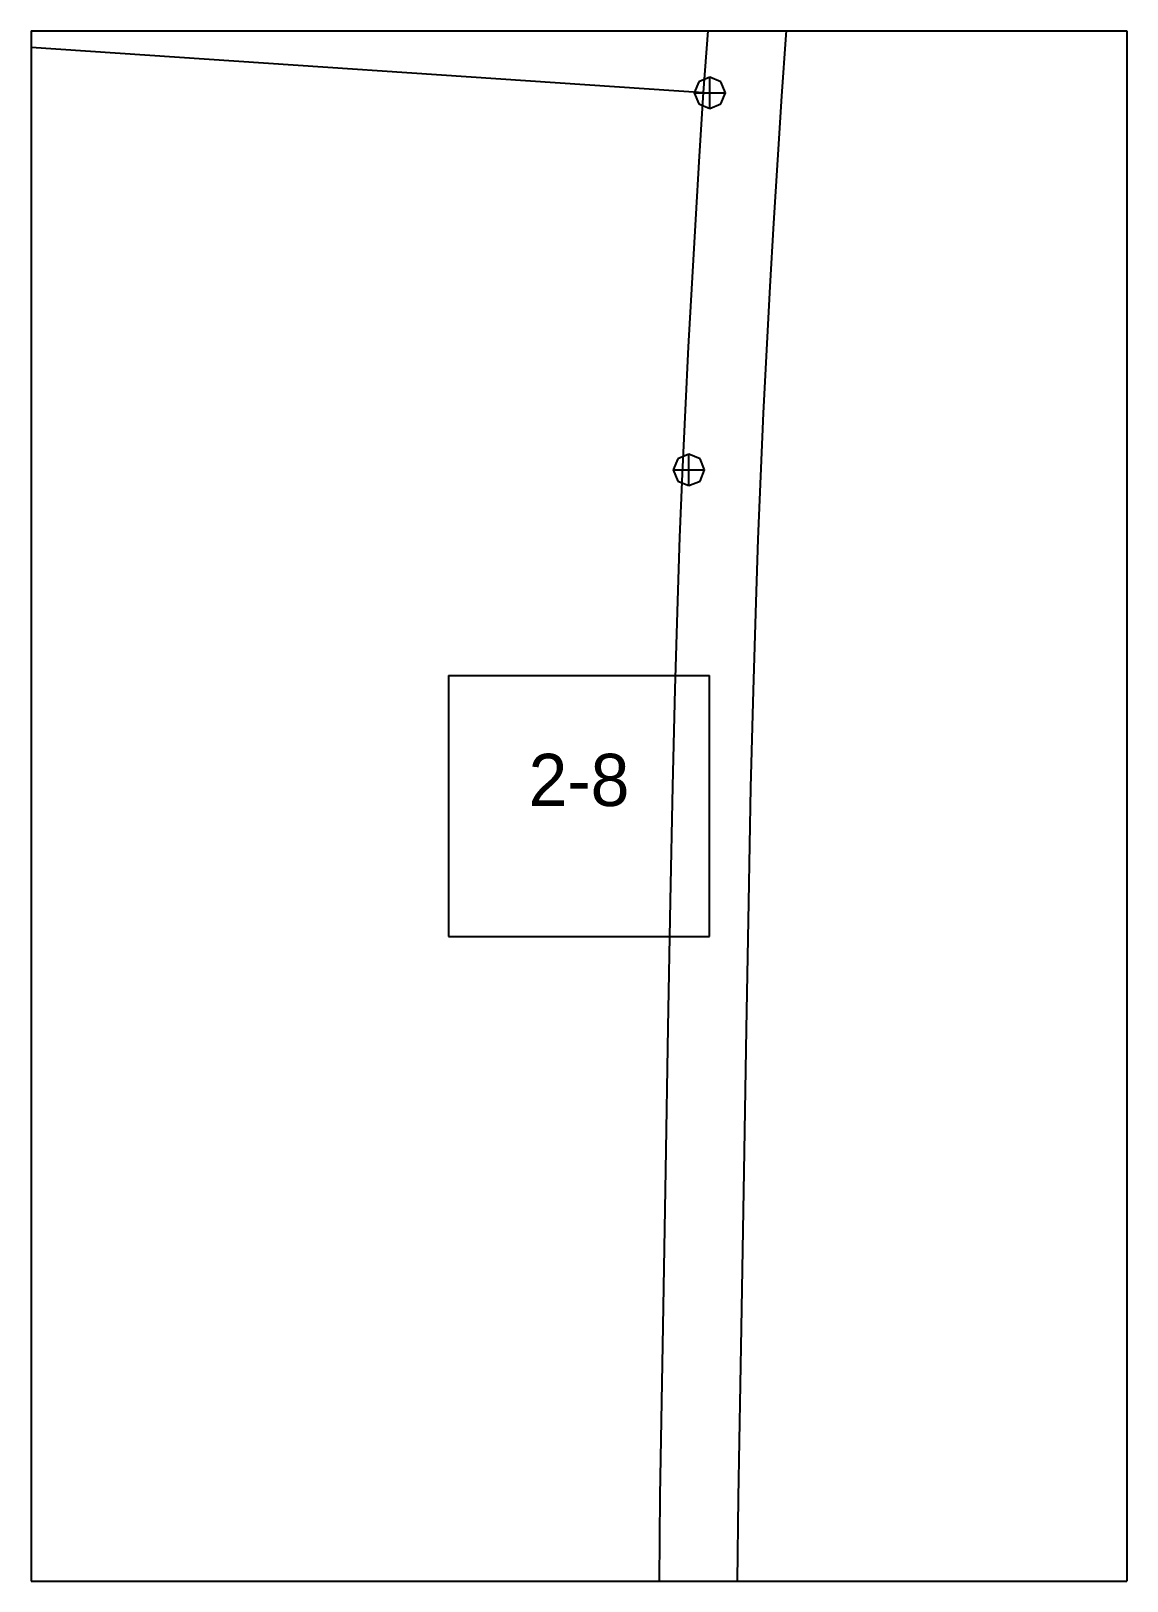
# Paper-space layout 'Plan 2-8' of a CAD drawing. Header units: metres, sheet in millimetres. Extents: x 0 to 210, y 0 to 297.
# The model-space entities are those that its viewports show. They can reach past a viewport. Long polylines and large blocks are cut down to what shows.
import ezdxf
from ezdxf.enums import TextEntityAlignment as Align

# ---------------------------------------------------------------- set-up
doc = ezdxf.new("R2010")
doc.units = ezdxf.units.M
for name, color, linetype in [('default', 7, 'Continuous'), ('TEXTLAYER', 7, 'Continuous'), ('VIEWPORTS', 7, 'Continuous')]:
    doc.layers.add(name, color=color, linetype=linetype)

msp = doc.modelspace()

# ---------------------------------------------------------------- linework, layer by layer
at = {"color": 9}
for p, q in [((1470, 0), (1470, -297)), ((1470, 0), (1470, -297)), ((1680, 0), (1680, -297)), ((1680, 0), (1680, -297)), ((1260, -297), (1470, -297)), ((1260, -297), (1470, -297)), ((1470, -297), (1680, -297)), ((1470, -297), (1470, -594)), ((1470, -297), (1680, -297)), ((1470, -297), (1470, -594)), ((1680, -297), (1890, -297)), ((1680, -297), (1680, -594)), ((1680, -297), (1890, -297)), ((1680, -297), (1680, -594)), ((1550, -420.5), (1600, -420.5)), ((1550, -420.5), (1550, -470.5)), ((1600, -470.5), (1600, -420.5)), ((1550, -470.5), (1600, -470.5)), ((1260, -594), (1470, -594)), ((1260, -594), (1470, -594)), ((1470, -594), (1680, -594)), ((1470, -594), (1470, -891)), ((1470, -594), (1680, -594)), ((1470, -594), (1470, -891)), ((1680, -594), (1890, -594)), ((1680, -594), (1680, -891)), ((1680, -594), (1890, -594)), ((1680, -594), (1680, -891))]:
    msp.add_line(p, q, dxfattribs=at)
at = {"layer": 'default', "color": 7, "linetype": 'Continuous'}
for p, q in [((1234.47, -284.29), (1598.87, -308.77)), ((1599.75, -296.62), (1600.67, -284.45)), ((1614.71, -297.73), (1615.63, -285.58)), ((1598.87, -308.77), (1599.75, -296.62)), ((1613.84, -309.51), (1614.71, -297.73)), ((1600.07, -305.84), (1597.95, -306.72)), ((1602.19, -306.72), (1600.07, -305.84)), ((1600.07, -311.84), (1600.07, -305.84)), ((1597.95, -306.72), (1597.07, -308.84)), ((1597.07, -308.84), (1597.95, -310.96)), ((1597.07, -308.84), (1603.07, -308.84)), ((1598.11, -320.97), (1598.87, -308.77)), ((1603.07, -308.84), (1602.19, -306.72)), ((1602.19, -310.96), (1603.07, -308.84)), ((1597.95, -310.96), (1600.07, -311.84)), ((1600.07, -311.84), (1602.19, -310.96)), ((1613.08, -321.7), (1613.84, -309.51)), ((1597.37, -333.15), (1598.11, -320.97)), ((1612.34, -333.84), (1613.08, -321.7)), ((1596.67, -345.32), (1597.37, -333.15)), ((1611.64, -345.97), (1612.34, -333.84)), ((1596, -357.5), (1596.67, -345.32)), ((1610.98, -358.1), (1611.64, -345.97)), ((1595.39, -369.67), (1596, -357.5)), ((1610.37, -370.2), (1610.98, -358.1)), ((1594.83, -381.84), (1595.39, -369.67)), ((1609.81, -382.3), (1610.37, -370.2)), ((1593.94, -378.99), (1593.06, -381.11)), ((1596.06, -378.11), (1593.94, -378.99)), ((1598.19, -378.99), (1596.06, -378.11)), ((1596.06, -384.11), (1596.06, -378.11)), ((1599.06, -381.11), (1598.19, -378.99)), ((1593.06, -381.11), (1593.94, -383.23)), ((1593.06, -381.11), (1599.06, -381.11)), ((1594.34, -394), (1594.83, -381.84)), ((1598.19, -383.23), (1599.06, -381.11)), ((1609.33, -394.38), (1609.81, -382.3)), ((1593.94, -383.23), (1596.06, -384.11)), ((1596.06, -384.11), (1598.19, -383.23)), ((1593.93, -406.16), (1594.34, -394)), ((1608.92, -406.47), (1609.33, -394.38)), ((1593.44, -423.09), (1593.93, -406.16)), ((1608.43, -423.36), (1608.92, -406.47)), ((1592.96, -441.7), (1593.44, -423.09)), ((1607.95, -441.96), (1608.43, -423.36)), ((1592.51, -463.67), (1592.96, -441.7)), ((1607.51, -463.93), (1607.95, -441.96)), ((1592.1, -487.97), (1592.51, -463.67)), ((1607.09, -488.25), (1607.51, -463.93)), ((1591.64, -515.27), (1592.1, -487.97)), ((1606.63, -515.56), (1607.09, -488.25)), ((1591.13, -545.19), (1591.64, -515.27)), ((1606.13, -545.5), (1606.63, -515.56)), ((1590.58, -577.71), (1591.13, -545.19)), ((1605.57, -578.05), (1606.13, -545.5)), ((1590.18, -612.7), (1590.58, -577.71)), ((1605.17, -613.07), (1605.57, -578.05))]:
    msp.add_line(p, q, dxfattribs=at)

# ---------------------------------------------------------------- texts
at = {"layer": 'TEXTLAYER', "color": 1}
msp.add_text('2-8', height=10, dxfattribs=at).set_placement((1575, -445.5), align=Align.CENTER)

psp = doc.layouts.new('Plan 2-8')

# ---------------------------------------------------------------- viewports
at = {"layer": 'VIEWPORTS'}
psp.add_viewport(center=(105, 148.5), size=(210, 297), view_center_point=(1575, -445.5), view_height=297, dxfattribs=at)

doc.saveas('drawing.dxf')
